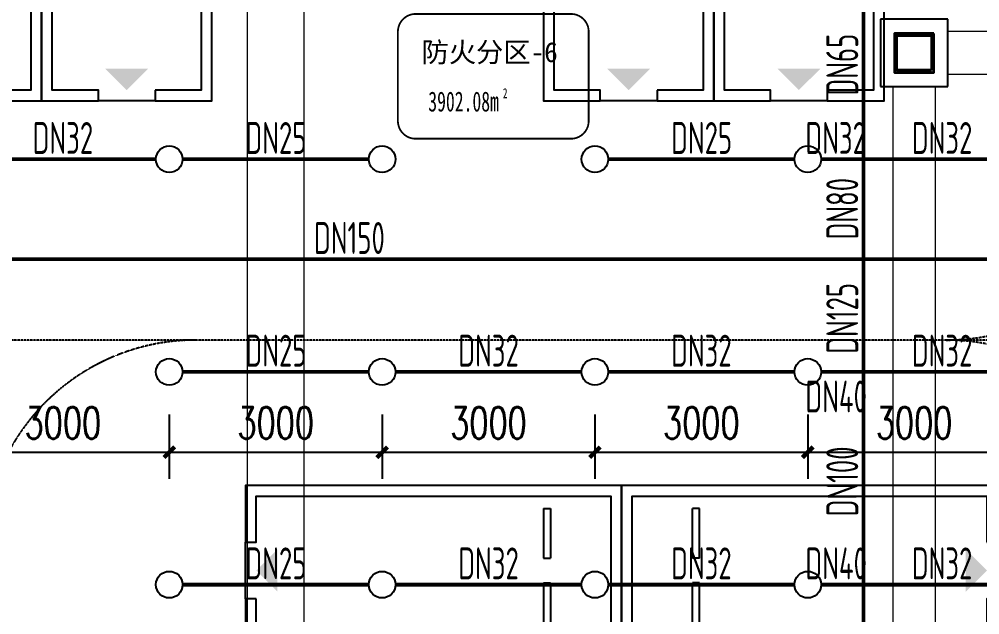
# Model space of a CAD drawing. Extents: x 6824721 to 16538177, y 2478193 to 6665639.
# Drawn here: x 8830099 to 8843639, y 2866526 to 2874926 of the extents above; entities that cross this region are included whole.
import ezdxf

# ---------------------------------------------------------------- set-up
doc = ezdxf.new("R2010")
doc.units = 0
doc.header["$LTSCALE"] = 10
doc.linetypes.add('__DASH', pattern=[0.35, 0.25, -0.1])
doc.linetypes.add('DASH', pattern=[0.35, 0.25, -0.1])
for name, color, linetype in [('0-wo', 8, 'Continuous'), ('0-绿', 3, 'Continuous'), ('0-蓝', 5, 'Continuous'), ('00-停车位', 67, 'Continuous'), ('S-梁-虚线', 4, 'DASH'), ('W-EQUIP_喷头', 7, 'Continuous'), ('W-PIPE-喷淋中', 6, 'Continuous'), ('W-TEXT_喷淋', 7, 'Continuous'), ('W-TWT_DIM', 3, 'Continuous')]:
    doc.layers.add(name, color=color, linetype=linetype)
doc.layers.add('钢梁', color=141, linetype='Continuous', lineweight=18)
doc.styles.add('_TCH_DIM_T3', font='SIMPLEX', dxfattribs={"width": 0.705882, "bigfont": 'GBCBIG'})
doc.styles.add('_TWT_PIPEDN', font='TSSDENG', dxfattribs={"width": 0.8, "height": 3.5, "bigfont": 'TSSDCHN'})
doc.styles.add('黑体', font='simhei.ttf', dxfattribs={"width": 0.65})
doc.dimstyles.new('_TWT_ARCH&&150', dxfattribs={"dimtxt": 446.25, "dimasz": 150, "dimexe": 375, "dimexo": 450, "dimgap": 189.375, "dimtad": 1, "dimdec": 0, "dimzin": 0, "dimdsep": 46, "dimtxsty": '_TCH_DIM_T3', "dimblk": 'ARCHTICK', "dimcen": 0.09, "dimclrt": 7, "dimazin": 2, "dimtfac": 1, "dimtdec": 0, "dimtix": 1, "dimtmove": 2, "dimatfit": 3, "dimfxl": 0, "dimtolj": 1, "dimtzin": 0, "dimarcsym": 0})

# ---------------------------------------------------------------- blocks, each defined once
blk = doc.blocks.new('车位2400x5300')
at = {"layer": '00-停车位', "color": 251}
for p, q in [((-875, -1000), (-175, -1000)), ((-875, -1100), (-875, -1000)), ((-175, -1100), (-175, -1000)), ((175, -1000), (875, -1000)), ((175, -1100), (175, -1000)), ((875, -1100), (875, -1000)), ((-875, -1100), (-175, -1100)), ((175, -1100), (875, -1100)), ((400, -5300), (-400, -5300))]:
    blk.add_line(p, q, dxfattribs=at)
blk.add_lwpolyline([(400, -5150), (400, -5300), (1200, -5300), (1200, 0), (-1200, 0), (-1200, -5300), (-400, -5300), (-400, -5150), (-1050, -5150), (-1050, -150), (1050, -150), (1050, -5150), (400, -5150)], dxfattribs=at)
blk.add_lwpolyline([(0, -5150, 0, 600, 0), (0, -4850, 600, 600, 0)], format="xyseb", dxfattribs=at)
blk = doc.blocks.new('t 3a 2')
at = {"layer": '0-蓝', "color": 6, "linetype": 'DASH', "ltscale": 3, "const_width": 50}
blk.add_lwpolyline([(37917, 768415), (42296, 768415, 0.414214), (42796, 768915), (42796, 771434, 0.414214), (42296, 771934), (37917, 771934, 0.414214), (37417, 771434), (37417, 768915, 0.414214)], format="xyb", close=True, dxfattribs=at)
at = {"layer": '0-绿', "color": 6, "linetype": 'DASH', "style": '黑体'}
blk.add_text('防火分区-6', height=563.3, dxfattribs=at).set_placement((38085, 770575))
at = {"layer": '0-绿', "color": 6, "linetype": 'DASH', "style": '黑体', "width": 0.65}
for s, height, p in [('3902.08m', 563.3, (38273, 769183)), ('2', 282, (40379, 769558))]:
    blk.add_text(s, height=height, dxfattribs=at).set_placement(p)
blk = doc.blocks.new('LIANGMOBAN')
at = {"layer": 'S-梁-虚线', "color": 8, "lineweight": 18}
for p, q in [((1963841, 163003), (1963841, 151953)), ((1964641, 151953), (1964641, 163003)), ((1981766, 160778), (1973716, 160778)), ((1973716, 160178), (1981766, 160178)), ((1972941, 160003), (1972941, 151953)), ((1973541, 151953), (1973541, 160003))]:
    blk.add_line(p, q, dxfattribs=at)
blk = doc.blocks.new('_ArchTick')
at = {"color": 0, "linetype": 'ByBlock', "const_width": 0.4}
blk.add_lwpolyline([(-0.5, -0.5), (0.5, 0.5)], dxfattribs=at)
blk = doc.blocks.new('*D1564')
at = {"layer": 'Defpoints', "color": 0, "transparency": 16777216}
for p in [(8829214, 2869800), (8832214, 2869800), (8832214, 2868819)]:
    blk.add_point(p, dxfattribs=at)
at = {"layer": 'W-TWT_DIM', "color": 0, "lineweight": -2, "transparency": 16777216}
for p, q in [((8829214, 2869350), (8829214, 2868444)), ((8832214, 2869350), (8832214, 2868444)), ((8829214, 2868819), (8832214, 2868819))]:
    blk.add_line(p, q, dxfattribs=at)
at = {"layer": 'W-TWT_DIM', "color": 0, "lineweight": -2, "transparency": 16777216, "xscale": 150, "yscale": 150, "zscale": 150, "rotation": 180}
blk.add_blockref('_ArchTick', (8829214, 2868819), dxfattribs=at)
at = {"layer": 'W-TWT_DIM', "color": 0, "lineweight": -2, "transparency": 16777216, "xscale": 150, "yscale": 150, "zscale": 150}
blk.add_blockref('_ArchTick', (8832214, 2868819), dxfattribs=at)
at = {"layer": 'W-TWT_DIM', "color": 7, "transparency": 16777216, "insert": (8830714, 2869232), "char_height": 446.2, "attachment_point": 5, "style": '_TCH_DIM_T3'}
blk.add_mtext('\\A1;3000', dxfattribs=at)
blk = doc.blocks.new('*D1565')
at = {"layer": 'Defpoints', "color": 0, "transparency": 16777216}
for p in [(8832214, 2869800), (8835214, 2869800), (8835214, 2868819)]:
    blk.add_point(p, dxfattribs=at)
at = {"layer": 'W-TWT_DIM', "color": 0, "lineweight": -2, "transparency": 16777216}
for p, q in [((8832214, 2869350), (8832214, 2868444)), ((8835214, 2869350), (8835214, 2868444)), ((8832214, 2868819), (8835214, 2868819))]:
    blk.add_line(p, q, dxfattribs=at)
at = {"layer": 'W-TWT_DIM', "color": 0, "lineweight": -2, "transparency": 16777216, "xscale": 150, "yscale": 150, "zscale": 150, "rotation": 180}
blk.add_blockref('_ArchTick', (8832214, 2868819), dxfattribs=at)
at = {"layer": 'W-TWT_DIM', "color": 0, "lineweight": -2, "transparency": 16777216, "xscale": 150, "yscale": 150, "zscale": 150}
blk.add_blockref('_ArchTick', (8835214, 2868819), dxfattribs=at)
at = {"layer": 'W-TWT_DIM', "color": 7, "transparency": 16777216, "insert": (8833714, 2869232), "char_height": 446.2, "attachment_point": 5, "style": '_TCH_DIM_T3'}
blk.add_mtext('\\A1;3000', dxfattribs=at)
blk = doc.blocks.new('*D1566')
at = {"layer": 'Defpoints', "color": 0, "transparency": 16777216}
for p in [(8835214, 2869800), (8838214, 2869800), (8838214, 2868819)]:
    blk.add_point(p, dxfattribs=at)
at = {"layer": 'W-TWT_DIM', "color": 0, "lineweight": -2, "transparency": 16777216}
for p, q in [((8835214, 2869350), (8835214, 2868444)), ((8838214, 2869350), (8838214, 2868444)), ((8835214, 2868819), (8838214, 2868819))]:
    blk.add_line(p, q, dxfattribs=at)
at = {"layer": 'W-TWT_DIM', "color": 0, "lineweight": -2, "transparency": 16777216, "xscale": 150, "yscale": 150, "zscale": 150, "rotation": 180}
blk.add_blockref('_ArchTick', (8835214, 2868819), dxfattribs=at)
at = {"layer": 'W-TWT_DIM', "color": 0, "lineweight": -2, "transparency": 16777216, "xscale": 150, "yscale": 150, "zscale": 150}
blk.add_blockref('_ArchTick', (8838214, 2868819), dxfattribs=at)
at = {"layer": 'W-TWT_DIM', "color": 7, "transparency": 16777216, "insert": (8836714, 2869232), "char_height": 446.2, "attachment_point": 5, "style": '_TCH_DIM_T3'}
blk.add_mtext('\\A1;3000', dxfattribs=at)
blk = doc.blocks.new('*D1567')
at = {"layer": 'Defpoints', "color": 0, "transparency": 16777216}
for p in [(8838214, 2869800), (8841214, 2869800), (8841214, 2868819)]:
    blk.add_point(p, dxfattribs=at)
at = {"layer": 'W-TWT_DIM', "color": 0, "lineweight": -2, "transparency": 16777216}
for p, q in [((8838214, 2869350), (8838214, 2868444)), ((8841214, 2869350), (8841214, 2868444)), ((8838214, 2868819), (8841214, 2868819))]:
    blk.add_line(p, q, dxfattribs=at)
at = {"layer": 'W-TWT_DIM', "color": 0, "lineweight": -2, "transparency": 16777216, "xscale": 150, "yscale": 150, "zscale": 150, "rotation": 180}
blk.add_blockref('_ArchTick', (8838214, 2868819), dxfattribs=at)
at = {"layer": 'W-TWT_DIM', "color": 0, "lineweight": -2, "transparency": 16777216, "xscale": 150, "yscale": 150, "zscale": 150}
blk.add_blockref('_ArchTick', (8841214, 2868819), dxfattribs=at)
at = {"layer": 'W-TWT_DIM', "color": 7, "transparency": 16777216, "insert": (8839714, 2869232), "char_height": 446.2, "attachment_point": 5, "style": '_TCH_DIM_T3'}
blk.add_mtext('\\A1;3000', dxfattribs=at)
blk = doc.blocks.new('*D1568')
at = {"layer": 'Defpoints', "color": 0, "transparency": 16777216}
for p in [(8841214, 2869800), (8844214, 2869800), (8844214, 2868819)]:
    blk.add_point(p, dxfattribs=at)
at = {"layer": 'W-TWT_DIM', "color": 0, "lineweight": -2, "transparency": 16777216}
for p, q in [((8841214, 2869350), (8841214, 2868444)), ((8844214, 2869350), (8844214, 2868444)), ((8841214, 2868819), (8844214, 2868819))]:
    blk.add_line(p, q, dxfattribs=at)
at = {"layer": 'W-TWT_DIM', "color": 0, "lineweight": -2, "transparency": 16777216, "xscale": 150, "yscale": 150, "zscale": 150, "rotation": 180}
blk.add_blockref('_ArchTick', (8841214, 2868819), dxfattribs=at)
at = {"layer": 'W-TWT_DIM', "color": 0, "lineweight": -2, "transparency": 16777216, "xscale": 150, "yscale": 150, "zscale": 150}
blk.add_blockref('_ArchTick', (8844214, 2868819), dxfattribs=at)
at = {"layer": 'W-TWT_DIM', "color": 7, "transparency": 16777216, "insert": (8842714, 2869232), "char_height": 446.2, "attachment_point": 5, "style": '_TCH_DIM_T3'}
blk.add_mtext('\\A1;3000', dxfattribs=at)
blk = doc.blocks.new('$TwtSys$00000125')
blk.add_circle((0, 0, 0), 1)

msp = doc.modelspace()

# ---------------------------------------------------------------- linework, layer by layer
at = {"layer": '0-wo', "color": 8}
for p, q in [((8843189.1, 2874926.5), (8842239.1, 2874926.5)), ((8842239.1, 2874926.5), (8842239.1, 2873976.5)), ((8843189.1, 2873976.5), (8843189.1, 2874926.5)), ((8842239.1, 2873976.5), (8843189.1, 2873976.5))]:
    msp.add_line(p, q, dxfattribs=at)
at = {"layer": '0-wo', "color": 8, "lineweight": 35}
for points in [[(8842989.1, 2874726.5), (8842439.1, 2874726.5), (8842439.1, 2874176.5), (8842989.1, 2874176.5)], [(8842989.1, 2874726.5), (8842439.1, 2874726.5), (8842439.1, 2874176.5), (8842989.1, 2874176.5)], [(8842959.1, 2874206.5), (8842469.1, 2874206.5), (8842469.1, 2874696.5), (8842959.1, 2874696.5)]]:
    msp.add_lwpolyline(points, close=True, dxfattribs=at)
at = {"layer": '0-wo', "color": 8, "linetype": '__DASH', "ltscale": 1.5}
for points in [[(8843164.1, 2870401.5, 0.4142136), (8846164.1, 2873401.5)], [(8832589.1, 2870401.5, 0.4142136), (8829589.1, 2867401.5)], [(8843164.1, 2870401.5, -0.4142136), (8846164.1, 2867401.5)]]:
    msp.add_lwpolyline(points, format="xyb", dxfattribs=at)
msp.add_lwpolyline([(8888814.1, 2870401.5), (8782889.1, 2870401.5)], dxfattribs=at)
at = {"layer": 'W-PIPE-喷淋中', "ltscale": 1.5, "const_width": 52.5}
for points in [[(8842000.5, 2872951.5), (8842000.5, 2875601.5)], [(8832026.6, 2872951.5), (8829401.6, 2872951.5)], [(8835026.6, 2872951.5), (8832401.6, 2872951.5)], [(8841026.6, 2872951.5), (8838401.6, 2872951.5)], [(8842000.5, 2872951.5), (8841401.6, 2872951.5)], [(8844026.6, 2872951.5), (8842000.5, 2872951.5)], [(8842000.5, 2871540.5), (8842000.5, 2872951.5)], [(8827582, 2871540.5), (8842000.5, 2871540.5)], [(8842000.5, 2871540.5), (8850361.8, 2871540.5)], [(8842000.5, 2869951.5), (8842000.5, 2871540.5)], [(8832401.6, 2869951.5), (8835026.6, 2869951.5)], [(8835401.6, 2869951.5), (8838026.6, 2869951.5)], [(8841026.6, 2869951.5), (8838401.6, 2869951.5)], [(8842000.5, 2869951.5), (8841401.6, 2869951.5)], [(8844026.6, 2869951.5), (8842000.5, 2869951.5)], [(8842000.5, 2866951.5), (8842000.5, 2869951.5)], [(8832401.6, 2866951.5), (8835026.6, 2866951.5)], [(8835401.6, 2866951.5), (8838026.6, 2866951.5)], [(8838401.6, 2866951.5), (8841026.6, 2866951.5)], [(8842000.5, 2866951.5), (8841401.6, 2866951.5)], [(8844026.6, 2866951.5), (8842000.5, 2866951.5)], [(8842000.5, 2863551.5), (8842000.5, 2866951.5)]]:
    msp.add_lwpolyline(points, dxfattribs=at)

# ---------------------------------------------------------------- block references
at = {"layer": '0-wo', "color": 8}
for p in [(8829214.1, 2879076.5), (8831614.1, 2879076.5), (8838689.1, 2879076.5), (8841089.1, 2879076.5)]:
    msp.add_blockref('车位2400x5300', p, dxfattribs=at)
at = {"layer": '0-wo', "xscale": 0.5, "yscale": 0.5, "zscale": 0.5}
msp.add_blockref('t 3a 2', (8816728.1, 2489033.4), dxfattribs=at)
at = {"layer": '0-wo', "color": 8}
for rotation in [270, 90]:
    msp.add_blockref('车位2400x5300', (8838589.1, 2867151.5), dxfattribs=dict(at, rotation=rotation))
at = {"layer": 'W-EQUIP_喷头', "xscale": 187.5, "yscale": 187.5, "zscale": 187.5}
for p in [(8832214.1, 2872951.5), (8835214.1, 2872951.5), (8838214.1, 2872951.5), (8841214.1, 2872951.5), (8832214.1, 2869951.5), (8835214.1, 2869951.5), (8838214.1, 2869951.5), (8841214.1, 2869951.5), (8832214.1, 2866951.5), (8835214.1, 2866951.5), (8838214.1, 2866951.5), (8841214.1, 2866951.5)]:
    msp.add_blockref('$TwtSys$00000125', p, dxfattribs=at)
at = {"layer": '钢梁', "color": 6}
msp.add_blockref('LIANGMOBAN', (6869472.7, 2713973), dxfattribs=at)

# ---------------------------------------------------------------- texts
at = {"layer": 'W-TEXT_喷淋', "style": '_TWT_PIPEDN', "width": 0.64}
for s, p in [('DN65', (8841925.5, 2873850)), ('DN80', (8841925.5, 2871819.5)), ('DN125', (8841925.5, 2870208.7)), ('DN100', (8841925.5, 2867914.2))]:
    msp.add_text(s, height=450, rotation=90, dxfattribs=at).set_placement(p)
for s, p in [('DN32', (8830287.6, 2873026.5)), ('DN25', (8833287.6, 2873026.5)), ('DN25', (8839287.6, 2873026.5)), ('DN32', (8841180.8, 2873026.5)), ('DN32', (8842680.8, 2873026.5)), ('DN150', (8834254, 2871615.5)), ('DN25', (8833287.6, 2870026.5)), ('DN32', (8836287.6, 2870026.5)), ('DN32', (8839287.6, 2870026.5)), ('DN32', (8842680.8, 2870026.5)), ('DN40', (8841180.8, 2869379.8)), ('DN25', (8833287.6, 2867026.5)), ('DN32', (8836287.6, 2867026.5)), ('DN32', (8839287.6, 2867026.5)), ('DN40', (8841180.8, 2867026.5)), ('DN32', (8842680.8, 2867026.5))]:
    msp.add_text(s, height=450, dxfattribs=at).set_placement(p)

# ---------------------------------------------------------------- dimensions: what is measured, and where the dimension line sits
at = {"layer": 'W-TWT_DIM'}
for p1, p2, picture, middle in [((8829214.1, 2869800.3), (8832214.1, 2869800.3), '*D1564', (8830714.1, 2869231.8)), ((8832214.1, 2869800.3), (8835214.1, 2869800.3), '*D1565', (8833714.1, 2869231.8)), ((8835214.1, 2869800.3), (8838214.1, 2869800.3), '*D1566', (8836714.1, 2869231.8)), ((8838214.1, 2869800.3), (8841214.1, 2869800.3), '*D1567', (8839714.1, 2869231.8)), ((8841214.1, 2869800.3), (8844214.1, 2869800.3), '*D1568', (8842714.1, 2869231.8))]:
    dim = msp.add_aligned_dim(p1=p1, p2=p2, distance=-981, dimstyle='_TWT_ARCH&&150', dxfattribs=at)
    dim.commit()
    dim.dimension.update_dxf_attribs({"geometry": picture, "text_midpoint": middle})

doc.saveas('drawing.dxf')
